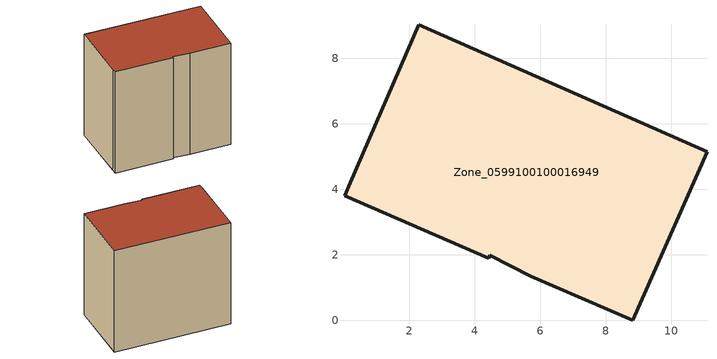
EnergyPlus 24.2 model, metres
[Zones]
Zone_0599100100016949
 floor ground (C_G): 0.03,3.81 0.21,4.19 2.29,9.03 11.1,5.15 8.83,0 5.72,1.35 4.47,1.99 4.43,1.9 z0
 wall outside (C_F): 8.83,0 11.1,5.15 2.29,9.03 0.21,4.19 0.03,3.81 4.43,1.9 4.47,1.99 5.72,1.35 8.83,0 z0:9.09
 roof outside (C_R): 2.29,9.03 0.21,4.19 0.03,3.81 4.43,1.9 4.47,1.99 5.72,1.35 8.83,0 11.1,5.15 z9.09
[BUILDING]
Pand.0599100100016949: North Axis=0; Terrain=City; Loads Convergence Tolerance Value=0.04; Temperature Convergence Tolerance Value=0.4; Solar Distribution=FullExterior; Maximum Number of Warmup Days=25; Minimum Number of Warmup Days=1
[Site:Location]
Rotterdam.The.Hague.AP_ZH_NLD Design_Conditions: Latitude=51.96; Longitude=4.45; Time Zone=1; Elevation=-4.5
[SITE:GROUNDTEMPERATURE:BUILDINGSURFACE]
18, 18, 18, 18, 18, 18, 18, 18, 18, 18, 18, 18
[MATERIAL] Thermal Absorptance=0.9; Solar Absorptance=0.7; Visible Absorptance=0.7
Name | Roughness | Thickness | Conductivity | Density | Specific Heat
G.TC.2015-2018 | MediumSmooth | 0.15 | 0.0428571 | 540 | 1210
F.TC.2015-2018 | Rough | 0.3 | 0.0666667 | 1920 | 840
R.TC.2015-2018 | MediumRough | 0.2 | 0.0333333 | 1500 | 1000
[CONSTRUCTION]
C_G: G.TC.2015-2018
C_F: F.TC.2015-2018
C_R: R.TC.2015-2018
[ZONE]
Zone_0599100100016949: Type=1; Multiplier=1; Ceiling Height=Autocalculate; Volume=Autocalculate; Floor Area=autocalculate; Part of Total Floor Area=Yes
[ZONEINFILTRATION:DESIGNFLOWRATE]
Infil_Zone_0599100100016949: Zone or ZoneList or Space or SpaceList=Zone_0599100100016949; Schedule=AlwaysOn; Design Flow Rate Calculation Method=Flow/Area; Flow Rate per Floor Area=0.0015; Constant Term Coefficient=1; Temperature Term Coefficient=0; Velocity Term Coefficient=0; Velocity Squared Term Coefficient=0
[HVACTEMPLATE:ZONE:IDEALLOADSAIRSYSTEM]
Zone_0599100100016949: Maximum Heating Supply Air Temperature=50; Minimum Cooling Supply Air Temperature=13; Maximum Heating Supply Air Humidity Ratio=0.0156; Minimum Cooling Supply Air Humidity Ratio=0.0077; Heating Limit=NoLimit; Cooling Limit=NoLimit; Dehumidification Control Type=ConstantSensibleHeatRatio; Cooling Sensible Heat Ratio=0.7; Dehumidification Setpoint=60; Humidification Control Type=None; Humidification Setpoint=30; Outdoor Air Method=None; Outdoor Air Flow Rate per Person=0.00944; Outdoor Air Flow Rate per Zone Floor Area=0; Outdoor Air Flow Rate per Zone=0; Demand Controlled Ventilation Type=None; Outdoor Air Economizer Type=NoEconomizer; Heat Recovery Type=None; Sensible Heat Recovery Effectiveness=0.7; Latent Heat Recovery Effectiveness=0.65
[ZONECONTROL:THERMOSTAT]
ThermostatControl_Zone_0599100100016949: Zone or ZoneList=Zone_0599100100016949; Control Type Schedule=DualSetpointControlType; Control 1=Thermostat_Zone_0599100100016949; Temperature Difference Between Cutout And Setpoint=0
[THERMOSTATSETPOINT:DUALSETPOINT]
Thermostat_Zone_0599100100016949: Heating Setpoint Temperature Schedule=HeatingSetpoint_Zone_0599100100016949; Cooling Setpoint Temperature Schedule=CoolingSetpoint_Zone_0599100100016949
[SCHEDULE:COMPACT]
HeatingSetpoint_Zone_0599100100016949: Through: 12/31, For: AllDays, Until: 24:00, 21
CoolingSetpoint_Zone_0599100100016949: Through: 12/31, For: AllDays, Until: 24:00, 24
DualSetpointControlType: Through: 12/31, For: AllDays, Until: 24:00, 4
AlwaysOn: Through: 12/31, For: AllDays, Until: 24:00, 1
